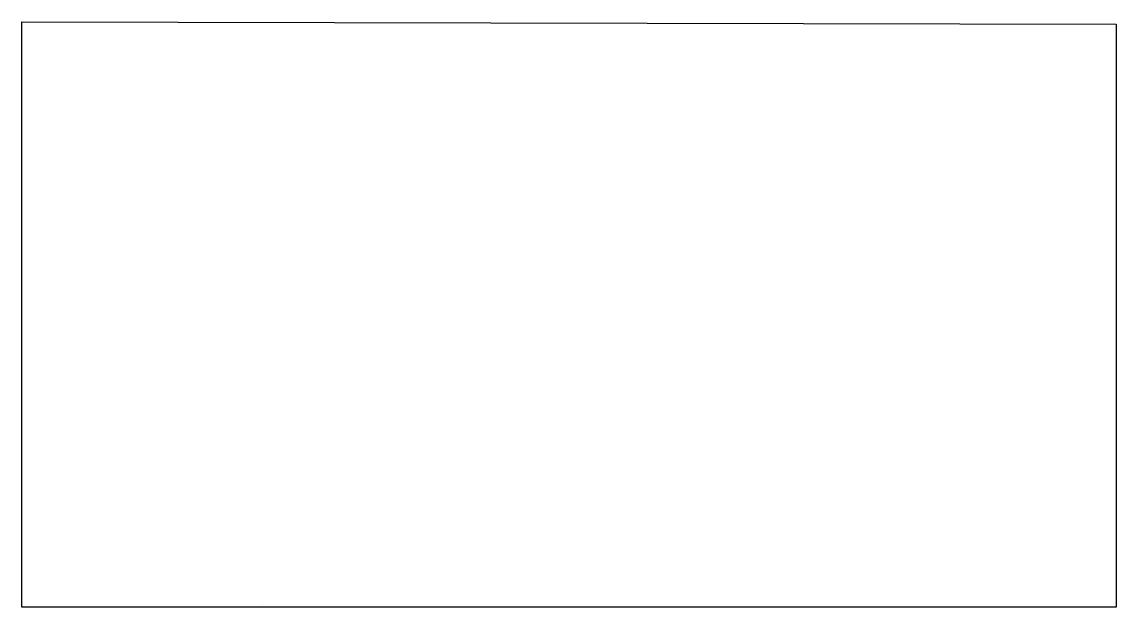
# Model space of a CAD drawing. Header units: millimetres. Extents: x -768 to 768, y -411 to 411.
import ezdxf

# ---------------------------------------------------------------- set-up
doc = ezdxf.new("R2010")
doc.units = ezdxf.units.MM
doc.layers.add('ALMOND-DRAW-PROFILE', color=7, linetype='Continuous', lineweight=25)

msp = doc.modelspace()

# ---------------------------------------------------------------- linework, layer by layer
at = {"layer": 'ALMOND-DRAW-PROFILE'}
for points in [[(-768, -411), (-768, 411), (768, 408), (768, -411)], [(-430.9, -407.46), (-430.91, -407.45), (-430.92, -407.46)]]:
    msp.add_lwpolyline(points, close=True, dxfattribs=at)

doc.saveas('drawing.dxf')
